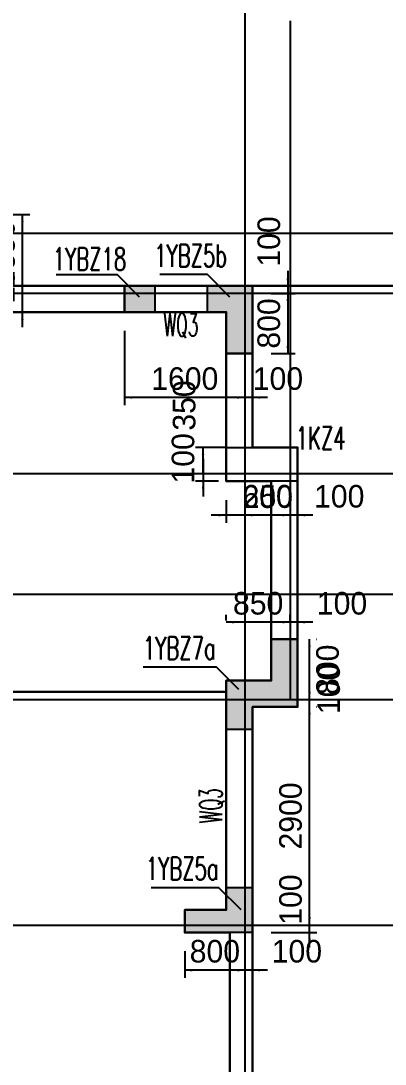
# Model space of a CAD drawing. Extents: x 387171 to 699106, y 11966 to 245688.
# Drawn here: x 649129 to 653971, y 220388 to 234261 of the extents above; entities that cross this region are included whole.
import ezdxf
from ezdxf.enums import TextEntityAlignment as Align

# ---------------------------------------------------------------- set-up
doc = ezdxf.new("R2010")
doc.units = 0
doc.header["$LTSCALE"] = 100
doc.header["$MEASUREMENT"] = 0
for name, color, linetype in [('b边缘构件', 235, 'Continuous'), ('colu-主楼', 7, 'Continuous'), ('DOTE', 253, 'Continuous'), ('Q-TEXT', 2, 'Continuous'), ('TEXT', 7, 'Continuous'), ('THIN', 7, 'Continuous'), ('wall-主楼', 2, 'Continuous'), ('Y阴影', 254, 'Continuous'), ('小尺寸', 4, 'Continuous'), ('柱标注', 2, 'Continuous')]:
    doc.layers.add(name, color=color, linetype=linetype)
doc.styles.add('hztxt', font='hztxt')
doc.styles.get("Standard").update_dxf_attribs({"font": 'standard'})
doc.dimstyles.get("Standard").update_dxf_attribs({"dimtxt": 300, "dimasz": 100, "dimexe": 100, "dimexo": 250, "dimgap": 100, "dimtad": 0, "dimtoh": 1, "dimdec": 0, "dimdsep": 46, "dimcen": 0.09, "dimclrt": 7, "dimadec": 0, "dimazin": 0, "dimtfac": 1, "dimtdec": 4, "dimtofl": 0, "dimtmove": 0, "dimatfit": 3, "dimfxl": 1, "dimtolj": 1, "dimtzin": 0, "dimarcsym": 0})

# ---------------------------------------------------------------- blocks, each defined once
blk = doc.blocks.new('*D1038')
at = {"layer": '小尺寸', "color": 0, "linetype": 'ByBlock', "lineweight": -2}
for p, q in [((652108, 221888), (652108, 221537)), ((652208, 221888), (652208, 221537)), ((652408, 221637), (651908, 221637))]:
    blk.add_line(p, q, dxfattribs=at)
for points in [[(652108, 221637), (652008, 221620), (652008, 221653)], [(652208, 221637), (652308, 221653), (652308, 221620)]]:
    blk.add_solid(points, dxfattribs=at)
at = {"layer": '小尺寸', "color": 7, "linetype": 'Continuous', "lineweight": -2, "insert": (652798, 221887), "char_height": 300, "width": 476.67, "attachment_point": 5, "rotation": 360, "style": 'hztxt'}
blk.add_mtext('100', dxfattribs=at)
blk = doc.blocks.new('*D993')
at = {"layer": '小尺寸', "color": 0, "linetype": 'ByBlock', "lineweight": -2}
for p, q in [((651308, 221888), (651308, 221537)), ((652108, 221888), (652108, 221537)), ((652108, 221637), (651308, 221637))]:
    blk.add_line(p, q, dxfattribs=at)
for points in [[(651308, 221637), (651408, 221653), (651408, 221620)], [(652108, 221637), (652008, 221620), (652008, 221653)]]:
    blk.add_solid(points, dxfattribs=at)
at = {"layer": '小尺寸', "color": 7, "linetype": 'Continuous', "lineweight": -2, "insert": (651708, 221887), "char_height": 300, "width": 566.67, "attachment_point": 5, "rotation": 360, "style": 'hztxt'}
blk.add_mtext('800', dxfattribs=at)
blk = doc.blocks.new('*D575')
at = {"layer": '小尺寸', "color": 0, "linetype": 'ByBlock', "lineweight": -2}
for p, q in [((651551, 228438), (651551, 227938)), ((651858, 228238), (651451, 228238)), ((651758, 228138), (651451, 228138))]:
    blk.add_line(p, q, dxfattribs=at)
for points in [[(651551, 228238), (651534, 228338), (651567, 228338)], [(651551, 228138), (651567, 228038), (651534, 228038)]]:
    blk.add_solid(points, dxfattribs=at)
at = {"layer": '小尺寸', "color": 7, "linetype": 'Continuous', "lineweight": -2, "insert": (651286, 228443), "char_height": 300, "width": 476.67, "attachment_point": 5, "rotation": 90, "style": 'hztxt'}
blk.add_mtext('100', dxfattribs=at)
blk = doc.blocks.new('*D153')
at = {"layer": '小尺寸', "color": 0, "linetype": 'ByBlock', "lineweight": -2}
for p, q in [((652708, 227888), (652708, 227588)), ((652808, 227888), (652808, 227588)), ((653008, 227688), (652508, 227688))]:
    blk.add_line(p, q, dxfattribs=at)
for points in [[(652708, 227688), (652608, 227671), (652608, 227704)], [(652808, 227688), (652908, 227704), (652908, 227671)]]:
    blk.add_solid(points, dxfattribs=at)
at = {"layer": '小尺寸', "color": 7, "linetype": 'Continuous', "lineweight": -2, "insert": (653361, 227937), "char_height": 300, "width": 476.67, "attachment_point": 5, "rotation": 360, "style": 'hztxt'}
blk.add_mtext('100', dxfattribs=at)
blk = doc.blocks.new('*D2737')
at = {"layer": '小尺寸', "color": 0, "linetype": 'ByBlock', "lineweight": -2}
for p, q in [((652108, 227888), (652108, 227588)), ((652708, 227888), (652708, 227588)), ((652708, 227688), (652108, 227688))]:
    blk.add_line(p, q, dxfattribs=at)
for points in [[(652108, 227688), (652208, 227704), (652208, 227671)], [(652708, 227688), (652608, 227671), (652608, 227704)]]:
    blk.add_solid(points, dxfattribs=at)
at = {"layer": '小尺寸', "color": 7, "linetype": 'Continuous', "lineweight": -2, "insert": (652408, 227938), "char_height": 300, "width": 556.67, "attachment_point": 5, "rotation": 360, "style": 'hztxt'}
blk.add_mtext('600', dxfattribs=at)
blk = doc.blocks.new('*D2692')
at = {"layer": '小尺寸', "color": 0, "linetype": 'ByBlock', "lineweight": -2}
for p, q in [((651858, 227888), (651858, 227588)), ((652108, 227888), (652108, 227588)), ((652308, 227688), (651658, 227688))]:
    blk.add_line(p, q, dxfattribs=at)
for points in [[(651858, 227688), (651758, 227671), (651758, 227704)], [(652108, 227688), (652208, 227704), (652208, 227671)]]:
    blk.add_solid(points, dxfattribs=at)
at = {"layer": '小尺寸', "color": 7, "linetype": 'Continuous', "lineweight": -2, "insert": (652412, 227932), "char_height": 300, "width": 566.67, "attachment_point": 5, "rotation": 360, "style": 'hztxt'}
blk.add_mtext('250', dxfattribs=at)
blk = doc.blocks.new('*D2288')
at = {"layer": '小尺寸', "color": 0, "linetype": 'ByBlock', "lineweight": -2}
for p, q in [((652676, 230937), (652676, 230437)), ((652458, 230737), (652776, 230737)), ((652458, 230637), (652776, 230637))]:
    blk.add_line(p, q, dxfattribs=at)
for points in [[(652676, 230737), (652660, 230837), (652693, 230837)], [(652676, 230637), (652693, 230537), (652660, 230537)]]:
    blk.add_solid(points, dxfattribs=at)
at = {"layer": '小尺寸', "color": 7, "linetype": 'Continuous', "lineweight": -2, "insert": (652426, 231327), "char_height": 300, "width": 476.67, "attachment_point": 5, "rotation": 90, "style": 'hztxt'}
blk.add_mtext('100', dxfattribs=at)
blk = doc.blocks.new('*D1849')
at = {"layer": '小尺寸', "color": 0, "linetype": 'ByBlock', "lineweight": -2}
for p, q in [((652458, 230637), (652776, 230637)), ((652676, 230637), (652676, 229837)), ((652458, 229837), (652776, 229837))]:
    blk.add_line(p, q, dxfattribs=at)
for points in [[(652676, 230637), (652693, 230537), (652660, 230537)], [(652676, 229837), (652660, 229937), (652693, 229937)]]:
    blk.add_solid(points, dxfattribs=at)
at = {"layer": '小尺寸', "color": 7, "linetype": 'Continuous', "lineweight": -2, "insert": (652426, 230237), "char_height": 300, "width": 566.67, "attachment_point": 5, "rotation": 90, "style": 'hztxt'}
blk.add_mtext('800', dxfattribs=at)
blk = doc.blocks.new('*D1429')
at = {"layer": '小尺寸', "color": 0, "linetype": 'ByBlock', "lineweight": -2}
for p, q in [((652108, 229588), (652108, 229152)), ((652208, 229588), (652208, 229152)), ((652408, 229252), (651908, 229252))]:
    blk.add_line(p, q, dxfattribs=at)
for points in [[(652108, 229252), (652008, 229236), (652008, 229269)], [(652208, 229252), (652308, 229269), (652308, 229236)]]:
    blk.add_solid(points, dxfattribs=at)
at = {"layer": '小尺寸', "color": 7, "linetype": 'Continuous', "lineweight": -2, "insert": (652546, 229502), "char_height": 300, "width": 476.67, "attachment_point": 5, "rotation": 360, "style": 'hztxt'}
blk.add_mtext('100', dxfattribs=at)
blk = doc.blocks.new('*D1377')
at = {"layer": '小尺寸', "color": 0, "linetype": 'ByBlock', "lineweight": -2}
for p, q in [((650508, 230138), (650508, 229152)), ((652108, 229588), (652108, 229152)), ((652108, 229252), (650508, 229252))]:
    blk.add_line(p, q, dxfattribs=at)
for points in [[(650508, 229252), (650608, 229269), (650608, 229236)], [(652108, 229252), (652008, 229236), (652008, 229269)]]:
    blk.add_solid(points, dxfattribs=at)
at = {"layer": '小尺寸', "color": 7, "linetype": 'Continuous', "lineweight": -2, "insert": (651308, 229502), "char_height": 300, "width": 685, "attachment_point": 5, "rotation": 360, "style": 'hztxt'}
blk.add_mtext('1600', dxfattribs=at)
blk = doc.blocks.new('*D107')
at = {"layer": '小尺寸', "color": 0, "linetype": 'ByBlock', "lineweight": -2}
for p, q in [((649149, 230188), (649149, 230838)), ((649117, 230638), (649249, 230638)), ((649117, 230388), (649249, 230388))]:
    blk.add_line(p, q, dxfattribs=at)
for points in [[(649149, 230638), (649133, 230738), (649166, 230738)], [(649149, 230388), (649166, 230288), (649133, 230288)]]:
    blk.add_solid(points, dxfattribs=at)
at = {"layer": '小尺寸', "color": 7, "linetype": 'Continuous', "lineweight": -2, "insert": (648899, 230844), "char_height": 300, "width": 566.67, "attachment_point": 5, "rotation": 90, "style": 'hztxt'}
blk.add_mtext('250', dxfattribs=at)
blk = doc.blocks.new('*D63')
at = {"layer": '小尺寸', "color": 0, "linetype": 'ByBlock', "lineweight": -2}
for p, q in [((648534, 231688), (649249, 231688)), ((649149, 230638), (649149, 231688)), ((649117, 230638), (649249, 230638))]:
    blk.add_line(p, q, dxfattribs=at)
for points in [[(649149, 231688), (649166, 231588), (649133, 231588)], [(649149, 230638), (649133, 230738), (649166, 230738)]]:
    blk.add_solid(points, dxfattribs=at)
at = {"layer": '小尺寸', "color": 7, "linetype": 'Continuous', "lineweight": -2, "insert": (648899, 231163), "char_height": 300, "width": 690, "attachment_point": 5, "rotation": 90, "style": 'hztxt'}
blk.add_mtext('1050', dxfattribs=at)
blk = doc.blocks.new('*D1282')
at = {"layer": '小尺寸', "color": 0, "linetype": 'ByBlock', "lineweight": -2}
for p, q in [((652965, 221938), (652965, 222438)), ((652458, 222138), (653065, 222138)), ((652958, 222238), (653065, 222238))]:
    blk.add_line(p, q, dxfattribs=at)
for points in [[(652965, 222238), (652948, 222338), (652982, 222338)], [(652965, 222138), (652982, 222038), (652948, 222038)]]:
    blk.add_solid(points, dxfattribs=at)
at = {"layer": '小尺寸', "color": 7, "linetype": 'Continuous', "lineweight": -2, "insert": (652715, 222576), "char_height": 300, "width": 476.67, "attachment_point": 5, "rotation": 90, "style": 'hztxt'}
blk.add_mtext('100', dxfattribs=at)
blk = doc.blocks.new('*D845')
at = {"layer": '小尺寸', "color": 0, "linetype": 'ByBlock', "lineweight": -2}
for p, q in [((652965, 222238), (652965, 225138)), ((653058, 225138), (653065, 225138)), ((652958, 222238), (653065, 222238))]:
    blk.add_line(p, q, dxfattribs=at)
for points in [[(652965, 225138), (652982, 225038), (652948, 225038)], [(652965, 222238), (652948, 222338), (652982, 222338)]]:
    blk.add_solid(points, dxfattribs=at)
at = {"layer": '小尺寸', "color": 7, "linetype": 'Continuous', "lineweight": -2, "insert": (652715, 223688), "char_height": 300, "width": 775, "attachment_point": 5, "rotation": 90, "style": 'hztxt'}
blk.add_mtext('2900', dxfattribs=at)
blk = doc.blocks.new('*D794')
at = {"layer": '小尺寸', "color": 0, "linetype": 'ByBlock', "lineweight": -2}
for p, q in [((652965, 224938), (652965, 225438)), ((653058, 225238), (653065, 225238)), ((653058, 225138), (653065, 225138))]:
    blk.add_line(p, q, dxfattribs=at)
for points in [[(652965, 225238), (652948, 225338), (652982, 225338)], [(652965, 225138), (652982, 225038), (652948, 225038)]]:
    blk.add_solid(points, dxfattribs=at)
at = {"layer": '小尺寸', "color": 7, "linetype": 'Continuous', "lineweight": -2, "insert": (653222, 225377), "char_height": 300, "width": 476.67, "attachment_point": 5, "rotation": 90, "style": 'hztxt'}
blk.add_mtext('100', dxfattribs=at)
blk = doc.blocks.new('*D389')
at = {"layer": '小尺寸', "color": 0, "linetype": 'ByBlock', "lineweight": -2}
for p, q in [((652965, 225238), (652965, 226038)), ((653058, 226038), (653065, 226038)), ((653058, 225238), (653065, 225238))]:
    blk.add_line(p, q, dxfattribs=at)
for points in [[(652965, 226038), (652982, 225938), (652948, 225938)], [(652965, 225238), (652948, 225338), (652982, 225338)]]:
    blk.add_solid(points, dxfattribs=at)
at = {"layer": '小尺寸', "color": 7, "linetype": 'Continuous', "lineweight": -2, "insert": (653207, 225632), "char_height": 300, "width": 566.67, "attachment_point": 5, "rotation": 90, "style": 'hztxt'}
blk.add_mtext('800', dxfattribs=at)
blk = doc.blocks.new('*D2965')
at = {"layer": '小尺寸', "color": 0, "linetype": 'ByBlock', "lineweight": -2}
for p, q in [((652708, 226288), (652708, 226364)), ((652808, 226288), (652808, 226364)), ((653008, 226264), (652508, 226264))]:
    blk.add_line(p, q, dxfattribs=at)
for points in [[(652708, 226264), (652608, 226248), (652608, 226281)], [(652808, 226264), (652908, 226281), (652908, 226248)]]:
    blk.add_solid(points, dxfattribs=at)
at = {"layer": '小尺寸', "color": 7, "linetype": 'Continuous', "lineweight": -2, "insert": (653398, 226514), "char_height": 300, "width": 476.67, "attachment_point": 5, "rotation": 360, "style": 'hztxt'}
blk.add_mtext('100', dxfattribs=at)
blk = doc.blocks.new('*D2569')
at = {"layer": '小尺寸', "color": 0, "linetype": 'ByBlock', "lineweight": -2}
for p, q in [((651858, 226288), (651858, 226364)), ((652708, 226288), (652708, 226364)), ((652708, 226264), (651858, 226264))]:
    blk.add_line(p, q, dxfattribs=at)
for points in [[(651858, 226264), (651958, 226281), (651958, 226248)], [(652708, 226264), (652608, 226248), (652608, 226281)]]:
    blk.add_solid(points, dxfattribs=at)
at = {"layer": '小尺寸', "color": 7, "linetype": 'Continuous', "lineweight": -2, "insert": (652283, 226514), "char_height": 300, "width": 566.67, "attachment_point": 5, "rotation": 360, "style": 'hztxt'}
blk.add_mtext('850', dxfattribs=at)
blk = doc.blocks.new('*D1215')
at = {"layer": '小尺寸', "color": 0, "linetype": 'ByBlock', "lineweight": -2}
for p, q in [((651858, 228588), (651451, 228588)), ((651551, 228238), (651551, 228588)), ((651858, 228238), (651451, 228238))]:
    blk.add_line(p, q, dxfattribs=at)
for points in [[(651551, 228588), (651567, 228488), (651534, 228488)], [(651551, 228238), (651534, 228338), (651567, 228338)]]:
    blk.add_solid(points, dxfattribs=at)
at = {"layer": '小尺寸', "color": 7, "linetype": 'Continuous', "lineweight": -2, "insert": (651301, 229146), "char_height": 300, "width": 566.67, "attachment_point": 5, "rotation": 90, "style": 'hztxt'}
blk.add_mtext('350', dxfattribs=at)

msp = doc.modelspace()

# ---------------------------------------------------------------- hatches: boundary and pattern name
at = {"layer": 'Y阴影'}
for points in [[(650908.1, 230737.9), (650908.1, 230387.9), (650508.1, 230387.9), (650508.1, 230737.9)], [(652208.1, 230737.9), (652208.1, 229837.9), (651858.1, 229837.9), (651858.1, 230387.9), (651608.1, 230387.9), (651608.1, 230737.9)], [(652808.1, 226037.9), (652808.1, 225137.9), (652208.1, 225137.9), (652208.1, 224837.9), (651858.1, 224837.9), (651858.1, 225487.9), (652458.1, 225487.9), (652458.1, 226037.9)], [(652208.1, 222137.9), (651308.1, 222137.9), (651308.1, 222437.9), (651858.1, 222437.9), (651858.1, 222737.9), (652208.1, 222737.9)]]:
    msp.add_hatch(color=256, dxfattribs=at).paths.add_polyline_path(points, flags=0)

# ---------------------------------------------------------------- linework, layer by layer
at = {"color": 6, "lineweight": 30}
msp.add_lwpolyline([(476181.3, 232428.8), (494258.1, 233154.4), (494258.1, 231537.9), (540808.1, 231537.9), (540808.1, 232387.9), (590208.1, 232387.9), (590208.1, 232187.9), (593108.1, 232187.9), (593108.1, 230737.9), (608058.1, 230737.9), (608058.1, 231687.9), (648158.1, 231687.9), (648158.1, 230737.9), (657058.1, 230737.9), (657158.1, 196187.9), (658248.2, 196187.9), (663075.9, 83077.9), (659946, 47787.8), (654318.1, 48286.9), (653832.2, 42808.4), (496133.5, 56794.9), (482757.4, 68610.1), (476181.3, 232428.8)], dxfattribs=at)
at = {"color": 1, "lineweight": 30}
msp.add_lwpolyline([(608308.1, 217037.9), (652208.1, 217037.9), (652208.1, 225137.9), (652808.1, 225137.9), (652808.1, 228587.9), (652208.1, 228587.9), (652208.1, 230737.9), (648158.1, 230737.9), (648158.1, 231687.9), (645108.1, 231687.9), (645108.1, 229737.9), (642408.1, 229737.9), (642408.1, 225337.9), (631758.1, 225337.9), (631758.1, 229237.9), (624358.1, 229237.9), (624358.1, 226837.9), (623608.1, 226837.9), (623608.1, 225337.9), (613908.1, 225337.9)], dxfattribs=at)
at = {"color": 2, "lineweight": 30}
for points in [[(645108.1, 231687.9), (648158.1, 231687.9), (648158.1, 230737.9), (652208.1, 230737.9), (652208.1, 228588.6), (652808.1, 228588.6), (652808.1, 226037.9), (652458.1, 226037.9), (652458.1, 228137.9), (651858.1, 228137.9), (651858.1, 230387.9), (647808.1, 230387.9), (647808.1, 231337.9), (645421.1, 231337.9), (645108.1, 231337.9), (645108.1, 231687.9)], [(652808.1, 226037.9), (652458.1, 226037.9), (652458.1, 225487.9), (651858.1, 225487.9), (651858.1, 222437.9), (651308.1, 222437.9), (651308.1, 222137.9), (651908.1, 222137.9), (651908.1, 217637.9), (651608.1, 217637.9), (651608.1, 217037.9), (651908.1, 217037.9), (651908.1, 211037.9), (652208.1, 211037.9), (652207.8, 225137.9), (652808.1, 225137.9), (652808.1, 226037.9)]]:
    msp.add_lwpolyline(points, dxfattribs=at)
at = {"color": 4, "lineweight": 30}
for points in [[(652808.1, 226037.9), (652458.1, 226037.9), (652458.1, 225487.9), (651858.1, 225487.9), (651858.1, 225337.9), (641908.1, 225337.9), (641908.1, 225037.9), (642358.1, 225037.9), (642358.1, 217337.9)], [(652208.1, 201287.9), (652207.8, 225137.9), (652808.1, 225137.9), (652808.1, 226037.9)]]:
    msp.add_lwpolyline(points, dxfattribs=at)
at = {"layer": 'b边缘构件'}
for points in [[(650508.1, 230737.9), (650508.1, 230387.9)], [(650908.1, 230737.9), (650908.1, 230387.9), (650508.1, 230387.9), (650508.1, 230737.9), (650908.1, 230737.9)], [(652208.1, 230737.9), (652208.1, 229837.9), (651858.1, 229837.9), (651858.1, 230387.9), (651608.1, 230387.9), (651608.1, 230737.9), (652208.1, 230737.9)], [(652208.1, 229837.9), (652208.1, 230737.9)], [(651858.1, 229837.9), (651858.1, 230387.9)], [(651858.1, 229837.9), (652208.1, 229837.9)], [(652808.1, 226037.9), (652808.1, 225137.9), (652208.1, 225137.9), (652208.1, 224837.9), (651858.1, 224837.9), (651858.1, 225487.9), (652458.1, 225487.9), (652458.1, 226037.9), (652808.1, 226037.9)], [(652458.1, 225487.9), (652458.1, 226037.9)], [(652808.1, 226037.9), (652458.1, 226037.9)], [(652808.1, 225137.9), (652808.1, 226037.9)], [(652458.1, 225487.9), (651858.1, 225487.9)], [(652808.1, 225137.9), (652208.1, 225137.9)], [(652208.1, 222137.9), (651308.1, 222137.9), (651308.1, 222437.9), (651858.1, 222437.9), (651858.1, 222737.9), (652208.1, 222737.9), (652208.1, 222137.9)]]:
    msp.add_lwpolyline(points, dxfattribs=at)
at = {"layer": 'colu-主楼'}
msp.add_lwpolyline([(651858.1, 228137.9), (651858.1, 228587.9), (652808.1, 228587.9), (652808.1, 228137.9)], close=True, dxfattribs=at)
at = {"layer": 'DOTE'}
for p, q in [((652108.1, 238913.1), (652108.1, 196087.9)), ((652708.1, 234260.7), (652708.1, 225237.9)), ((608308.1, 231437.9), (664810.3, 231437.9)), ((590108.1, 230637.9), (664810.3, 230637.9)), ((664518.6, 228237.9), (647908.1, 228237.9)), ((599084.7, 226637.9), (664768.6, 226637.9)), ((599084.7, 225237.9), (664768.6, 225237.9)), ((602058.1, 222237.9), (664768.6, 222237.9))]:
    msp.add_line(p, q, dxfattribs=at)
at = {"layer": 'THIN', "color": 200}
for p, q in [((649598.6, 230887.9), (650408.1, 230887.9)), ((650708.1, 230587.9), (650408.1, 230887.9)), ((650753.5, 225670), (651726.4, 225670)), ((652026.4, 225370), (651726.4, 225670)), ((650862.9, 222737.9), (651758.1, 222737.9)), ((652058.1, 222437.9), (651758.1, 222737.9))]:
    msp.add_line(p, q, dxfattribs=at)
msp.add_lwpolyline([(651908.1, 230587.9), (651608.1, 230887.9), (650978.1, 230887.9)], dxfattribs=at)
at = {"layer": 'wall-主楼'}
for points in [[(652208.1, 229837.9), (652208.1, 230737.9), (650508.1, 230737.9), (650508.1, 230387.9), (651858.1, 230387.9), (651858.1, 229837.9)], [(651858.1, 225487.9), (652458.1, 225487.9), (652458.1, 226037.9), (652808.1, 226037.9), (652808.1, 225137.9), (652208.1, 225137.9), (652208.1, 222137.9), (651308.1, 222137.9), (651308.1, 222437.9), (651858.1, 222437.9)]]:
    msp.add_lwpolyline(points, close=True, dxfattribs=at)

# ---------------------------------------------------------------- texts
at = {"layer": 'Q-TEXT', "color": 3, "width": 0.6}
msp.add_text('WQ3', height=300, dxfattribs=at).set_placement((651024.4, 230069.7))
msp.add_text('WQ3', height=300, rotation=90, dxfattribs=at).set_placement((651805.3, 223592.9))
at = {"layer": 'TEXT', "color": 200, "width": 0.7}
for s, p in [('1YBZ5b', (650902.3, 230987.9)), ('1YBZ18', (649553.5, 230944.3)), ('1YBZ7a', (650752, 225770)), ('1YBZ5a', (650789.7, 222837.9))]:
    msp.add_text(s, height=300, rotation=360, dxfattribs=at).set_placement(p)
at = {"layer": '柱标注', "color": 200, "width": 0.7}
msp.add_text('1KZ4', height=300, dxfattribs=at).set_placement((653113.7, 228710.8), align=Align.MIDDLE_CENTER)

# ---------------------------------------------------------------- dimensions: what is measured, and where the dimension line sits
at = {"layer": '小尺寸'}
for base, p1, p2, angle, picture, middle in [((649149.5, 231687.9), (648867.3, 230637.8), (648284, 231687.9), 90, '*D63', (648899.5, 231162.9)), ((652676.4, 230636.7), (652208.1, 230736.7), (652208.1, 230636.7), 90, '*D2288', (652426.4, 230938.6)), ((649149.5, 230637.8), (648867.3, 230387.9), (648867.3, 230637.8), 90, '*D107', (648899.5, 230336)), ((652676.4, 229836.7), (652208.1, 230636.7), (652208.1, 229836.7), 90, '*D1849', (652426.4, 230236.7)), ((650508.1, 229252.5), (652108.1, 229837.9), (650508.1, 230387.9), 180, '*D1377', (651308.1, 229502.5)), ((652108.1, 229252.5), (652208.1, 229837.9), (652108.1, 229837.9), 180, '*D1429', (652158.1, 229502.5)), ((651550.6, 228587.9), (652108.1, 228237.9), (652108.1, 228587.9), 90, '*D1215', (651300.6, 228587.9)), ((651550.6, 228137.9), (652108.1, 228237.9), (652008.1, 228137.9), 90, '*D575', (651285.6, 228055.1)), ((651858.1, 227687.5), (652108.1, 228137.9), (651858.1, 228137.9), 180, '*D2692', (651904, 227931.6)), ((652108.1, 227687.5), (652708.1, 228137.9), (652108.1, 228137.9), 180, '*D2737', (652408.1, 227937.5)), ((652708.1, 227687.5), (652808.1, 228137.9), (652708.1, 228137.9), 180, '*D153', (652972.6, 227937.3)), ((651858.1, 226264.3), (652708.1, 226037.9), (651858.1, 226037.9), 180, '*D2569', (652283.1, 226514.3)), ((652708.1, 226264.3), (652808.1, 226037.9), (652708.1, 226037.9), 180, '*D2965', (653010, 226514.3)), ((652965, 226037.9), (652808.1, 225237.9), (652808.1, 226037.9), 90, '*D389', (653207.5, 225632.4)), ((652965, 225237.9), (652808.1, 225137.9), (652808.1, 225237.9), 90, '*D794', (653221.5, 224988.6)), ((652965, 225137.9), (652708.1, 222237.9), (652808.1, 225137.9), 90, '*D845', (652715, 223687.9)), ((652965, 222237.9), (652208.1, 222137.9), (652708.1, 222237.9), 90, '*D1282', (652715, 222187.9)), ((651308.1, 221636.6), (652108.1, 222137.9), (651308.1, 222137.9), 180, '*D993', (651708.1, 221886.6)), ((652108.1, 221636.6), (652208.1, 222137.9), (652108.1, 222137.9), 180, '*D1038', (652410, 221886.6))]:
    dim = msp.add_linear_dim(base=base, p1=p1, p2=p2, angle=angle, dimstyle='Standard', dxfattribs=at)
    dim.commit()
    dim.dimension.update_dxf_attribs({"geometry": picture, "text_midpoint": middle})

doc.saveas('drawing.dxf')
